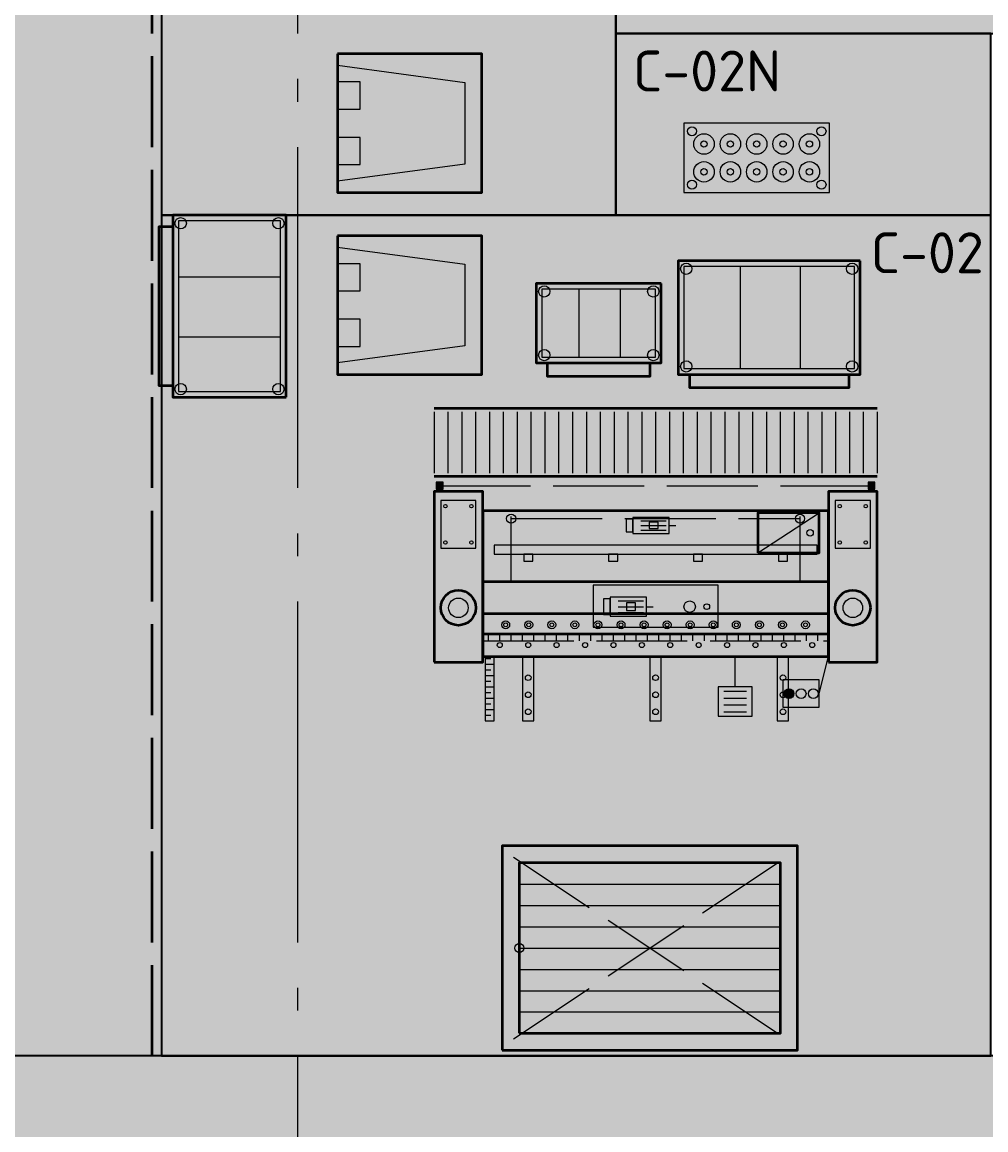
# Model space of a CAD drawing. Header units: millimetres. Extents: x 0 to 1189, y 0 to 841.
# Drawn here: x 235.88 to 278.28, y 481.25 to 530 of the extents above; entities that cross this region are included whole.
import ezdxf
from ezdxf.enums import TextEntityAlignment as Align

# ---------------------------------------------------------------- set-up
doc = ezdxf.new("R2010")
doc.units = ezdxf.units.MM
doc.linetypes.add('IRAM-E-TRAZOS', pattern=[5, 4, -1])
doc.linetypes.add('IRAM-F-TRAZO-PUNTO', pattern=[20, 15, -2, 1, -2])
for name, color, linetype, lineweight in [('A-EJE', 1, 'IRAM-F-TRAZO-PUNTO', 18), ('A-EQUIPO-FINO', 8, 'CONTINUOUS', 13), ('A-EQUIPO-OCULTO', 8, 'IRAM-E-TRAZOS', 13), ('A-EQUIPO-RELLENO', 9, 'CONTINUOUS', 13), ('A-RELLENO', 9, 'CONTINUOUS', 13), ('A-SECTOR', 1, 'CONTINUOUS', 25), ('A-SECTOR-TXT', 1, 'CONTINUOUS', 25), ('A-SEGURIDAD', 1, 'IRAM-E-TRAZOS', 18)]:
    doc.layers.add(name, color=color, linetype=linetype, lineweight=lineweight)
for name, color, linetype, lineweight, true_color in [('A-EQUIPO', 30, 'CONTINUOUS', 35, 0xe67800), ('A-PASILLO', 2, 'IRAM-E-TRAZOS', 35, 0xd7a500), ('A-SENDA', 2, 'CONTINUOUS', 25, 0xd7a500)]:
    doc.layers.add(name, color=color, linetype=linetype, lineweight=lineweight, true_color=true_color)
doc.styles.add('ISO3098', font='isocpeur.ttf')

msp = doc.modelspace()

# ---------------------------------------------------------------- hatches: boundary and pattern name
at = {"layer": 'A-EQUIPO-RELLENO', "true_color": 0xe6e6e6}
h = msp.add_hatch(color=7, dxfattribs=at)
h.dxf.hatch_style = 1
h.paths.add_polyline_path([(249.75, 528.6), (249.75, 522.5), (256.1, 522.5), (256.1, 528.6)])
at = {"layer": 'A-EQUIPO-RELLENO', "true_color": 0xeeeeee}
h = msp.add_hatch(color=7, dxfattribs=at)
h.dxf.hatch_style = 1
h.paths.add_polyline_path([(265, 522.5), (271.4, 522.5), (271.4, 525.55), (265, 525.55)])
h = msp.add_hatch(color=7, dxfattribs=at)
h.dxf.hatch_style = 1
h.paths.add_polyline_path([(247.5, 513.5), (247.5, 521.5), (242.5, 521.5), (242.5, 513.5)])
at = {"layer": 'A-EQUIPO-RELLENO', "true_color": 0xe6e6e6}
h = msp.add_hatch(color=7, dxfattribs=at)
h.dxf.hatch_style = 1
h.paths.add_polyline_path([(249.75, 520.6), (249.75, 514.5), (256.1, 514.5), (256.1, 520.6)])
at = {"layer": 'A-EQUIPO-RELLENO', "true_color": 0xeeeeee}
h = msp.add_hatch(color=7, dxfattribs=at)
h.dxf.hatch_style = 1
h.paths.add_polyline_path([(272.75, 519.5), (264.75, 519.5), (264.75, 514.5), (272.75, 514.5)])
h = msp.add_hatch(color=7, dxfattribs=at)
h.dxf.hatch_style = 1
h.paths.add_polyline_path([(264, 518.5), (258.5, 518.5), (258.5, 515), (264, 515)])
h = msp.add_hatch(color=7, dxfattribs=at)
h.dxf.hatch_style = 1
h.paths.add_polyline_path([(273.5, 513), (254, 513), (254, 510), (273.5, 510)])
at = {"layer": 'A-EQUIPO-RELLENO', "true_color": 0xdc2828}
h = msp.add_hatch(color=7, dxfattribs=at)
h.dxf.hatch_style = 1
h.paths.add_polyline_path([(254.1, 509.45), (254.4, 509.45), (254.4, 509.75), (254.1, 509.75)])
h = msp.add_hatch(color=7, dxfattribs=at)
h.dxf.hatch_style = 1
h.paths.add_polyline_path([(273.1, 509.45), (273.4, 509.45), (273.4, 509.75), (273.1, 509.75)])
at = {"layer": 'A-EQUIPO-RELLENO', "true_color": 0xcdd0d4}
h = msp.add_hatch(color=7, dxfattribs=at)
h.dxf.hatch_style = 1
h.paths.add_polyline_path([(254, 501.835), (256.145, 501.835), (256.145, 509.35), (254, 509.35)])
h = msp.add_hatch(color=7, dxfattribs=at)
h.dxf.hatch_style = 1
h.paths.add_polyline_path([(271.355, 501.835), (273.5, 501.835), (273.5, 509.35), (271.355, 509.35)])
at = {"layer": 'A-EQUIPO-RELLENO', "true_color": 0xe2e7ee}
h = msp.add_hatch(color=7, dxfattribs=at)
h.dxf.hatch_style = 1
h.paths.add_polyline_path([(256.145, 502.085), (271.355, 502.085), (271.355, 508.5), (256.145, 508.5)])
at = {"layer": 'A-EQUIPO-RELLENO', "true_color": 0xcdd0d4}
h = msp.add_hatch(color=7, dxfattribs=at)
h.dxf.hatch_style = 1
h.paths.add_polyline_path([(262.75, 507.5), (264.35, 507.5), (264.35, 508.2), (262.75, 508.2)])
h = msp.add_hatch(color=7, dxfattribs=at)
h.dxf.hatch_style = 1
h.paths.add_polyline_path([(268.255, 506.65), (270.955, 506.65), (270.955, 508.4), (268.255, 508.4)])
h = msp.add_hatch(color=7, dxfattribs=at)
h.dxf.hatch_style = 1
h.paths.add_polyline_path([(256.645, 506.581), (270.855, 506.581), (270.855, 506.981), (256.645, 506.981)])
at = {"layer": 'A-EQUIPO-RELLENO', "true_color": 0xeeeeee}
h = msp.add_hatch(color=7, dxfattribs=at)
h.dxf.hatch_style = 1
h.paths.add_polyline_path([(256.145, 503.075), (271.355, 503.075), (271.355, 505.375), (256.145, 505.375)])
at = {"layer": 'A-EQUIPO-RELLENO', "true_color": 0xcdd0d4}
h = msp.add_hatch(color=7, dxfattribs=at)
h.dxf.hatch_style = 1
h.paths.add_polyline_path([(261, 503.375), (266.5, 503.375), (266.5, 505.225), (261, 505.225)])
h = msp.add_hatch(color=7, dxfattribs=at)
h.dxf.hatch_style = 1
h.paths.add_polyline_path([(261.75, 503.85), (263.35, 503.85), (263.35, 504.7), (261.75, 504.7)])
at = {"layer": 'A-EQUIPO-RELLENO', "true_color": 0x969ba0}
h = msp.add_hatch(color=7, dxfattribs=at)
h.dxf.hatch_style = 1
h.paths.add_polyline_path([(256.145, 503.875), (271.355, 503.875), (271.355, 504.075), (256.145, 504.075)])
at = {"layer": 'A-EQUIPO-RELLENO', "true_color": 0xe2e7ee}
h = msp.add_hatch(color=7, dxfattribs=at)
h.dxf.hatch_style = 1
h.paths.add_polyline_path([(256.245, 499.25), (256.645, 499.25), (256.645, 502.085), (256.245, 502.085)])
at = {"layer": 'A-EQUIPO-RELLENO', "true_color": 0xcdd0d4}
h = msp.add_hatch(color=7, dxfattribs=at)
h.dxf.hatch_style = 1
h.paths.add_polyline_path([(257.895, 499.25), (258.395, 499.25), (258.395, 502.085), (257.895, 502.085)])
h = msp.add_hatch(color=7, dxfattribs=at)
h.dxf.hatch_style = 1
h.paths.add_polyline_path([(263.5, 499.25), (264, 499.25), (264, 502.085), (263.5, 502.085)])
h = msp.add_hatch(color=7, dxfattribs=at)
h.dxf.hatch_style = 1
h.paths.add_polyline_path([(269.105, 499.25), (269.605, 499.25), (269.605, 502.085), (269.105, 502.085)])
h = msp.add_hatch(color=7, dxfattribs=at)
h.dxf.hatch_style = 1
h.paths.add_polyline_path([(266.5, 499.45), (268, 499.45), (268, 500.75), (266.5, 500.75)])
h = msp.add_hatch(color=7, dxfattribs=at)
h.dxf.hatch_style = 1
h.paths.add_polyline_path([(269.355, 499.85), (270.955, 499.85), (270.955, 501.05), (269.355, 501.05)])
at = {"layer": 'A-EQUIPO-RELLENO', "true_color": 0xdc2828}
h = msp.add_hatch(color=7, dxfattribs=at)
h.dxf.hatch_style = 1
h.paths.add_polyline_path([(269.838, 500.45), (269.83, 500.506), (269.809, 500.558), (269.774, 500.603), (269.73, 500.637), (269.678, 500.659), (269.622, 500.666), (269.566, 500.659), (269.514, 500.637), (269.469, 500.603), (269.435, 500.558), (269.413, 500.506), (269.406, 500.45), (269.413, 500.394), (269.435, 500.342), (269.469, 500.297), (269.514, 500.263), (269.566, 500.241), (269.622, 500.234), (269.678, 500.241), (269.73, 500.263), (269.774, 500.297), (269.809, 500.342), (269.83, 500.394)])
at = {"layer": 'A-EQUIPO-RELLENO', "true_color": 0xeeeeee}
h = msp.add_hatch(color=7, dxfattribs=at)
h.dxf.hatch_style = 1
h.paths.add_polyline_path([(257, 484.75), (270, 484.75), (270, 493.75), (257, 493.75)])
at = {"layer": 'A-RELLENO', "true_color": 0xe2e2e2}
h = msp.add_hatch(color=7, dxfattribs=at)
h.dxf.hatch_style = 1
h.paths.add_polyline_path([(217, 484.5), (242, 484.5), (242, 619.5), (217, 619.5)])
at = {"layer": 'A-RELLENO', "true_color": 0xfde4c8}
h = msp.add_hatch(color=7, dxfattribs=at)
h.dxf.hatch_style = 1
h.paths.add_polyline_path([(242, 521.5), (262, 521.5), (262, 589.5), (242, 589.5)])
h = msp.add_hatch(color=7, dxfattribs=at)
h.dxf.hatch_style = 1
h.paths.add_polyline_path([(262, 529.5), (289, 529.5), (289, 549.5), (262, 549.5)])
at = {"layer": 'A-RELLENO', "true_color": 0xf8d9c0}
h = msp.add_hatch(color=7, dxfattribs=at)
h.dxf.hatch_style = 1
h.paths.add_polyline_path([(262, 521.5), (278.5, 521.5), (278.5, 529.5), (262, 529.5)])
h = msp.add_hatch(color=7, dxfattribs=at)
h.dxf.hatch_style = 1
h.paths.add_polyline_path([(242, 484.5), (278.5, 484.5), (278.5, 521.5), (242, 521.5)])
at = {"layer": 'A-RELLENO', "true_color": 0xfff4b4}
h = msp.add_hatch(color=7, dxfattribs=at)
h.dxf.hatch_style = 1
h.paths.add_polyline_path([(172, 477), (552, 477), (552, 484.5), (172, 484.5)])

# ---------------------------------------------------------------- linework, layer by layer
at = {"layer": 'A-EJE'}
msp.add_line((248, 369.5), (248, 622.5), dxfattribs=at)
at = {"layer": 'A-EQUIPO'}
for p, q in [((273.5, 513), (254, 513)), ((273.5, 510), (254, 510)), ((256.145, 503.975), (271.355, 503.975))]:
    msp.add_line(p, q, dxfattribs=at)
for points in [[(249.75, 528.6), (249.75, 522.5), (256.1, 522.5), (256.1, 528.6)], [(247.5, 513.5), (247.5, 521.5), (242.5, 521.5), (242.5, 513.5)], [(249.75, 520.6), (249.75, 514.5), (256.1, 514.5), (256.1, 520.6)], [(272.75, 519.5), (264.75, 519.5), (264.75, 514.5), (272.75, 514.5)], [(264, 518.5), (258.5, 518.5), (258.5, 515), (264, 515)], [(254, 501.835), (256.145, 501.835), (256.145, 509.35), (254, 509.35)], [(271.355, 501.835), (273.5, 501.835), (273.5, 509.35), (271.355, 509.35)], [(256.145, 502.085), (271.355, 502.085), (271.355, 508.5), (256.145, 508.5)], [(268.255, 506.65), (270.955, 506.65), (270.955, 508.4), (268.255, 508.4)], [(256.145, 503.075), (271.355, 503.075), (271.355, 505.375), (256.145, 505.375)], [(257, 484.75), (270, 484.75), (270, 493.75), (257, 493.75)], [(257.75, 485.5), (269.25, 485.5), (269.25, 493), (257.75, 493)]]:
    msp.add_lwpolyline(points, close=True, dxfattribs=at)
for points in [[(242.5, 514), (241.9, 514), (241.9, 521), (242.5, 521)], [(263.5, 515), (263.5, 514.4), (259, 514.4), (259, 515)], [(272.25, 514.5), (272.25, 513.9), (265.25, 513.9), (265.25, 514.5)]]:
    msp.add_lwpolyline(points, dxfattribs=at)
for centre in [(255.072, 504.225), (272.428, 504.225)]:
    msp.add_circle(centre, 0.772, dxfattribs=at)
at = {"layer": 'A-EQUIPO-FINO'}
for p, q in [((267.47, 519.25), (267.47, 514.75)), ((270.11, 519.25), (270.11, 514.75)), ((247.25, 518.78), (242.75, 518.78)), ((260.37, 518.25), (260.37, 515.25)), ((262.185, 518.25), (262.185, 515.25)), ((247.25, 516.14), (242.75, 516.14)), ((254, 512.85), (254, 510.15)), ((254.609, 512.85), (254.609, 510.15)), ((255.219, 512.85), (255.219, 510.15)), ((255.828, 512.85), (255.828, 510.15)), ((256.438, 512.85), (256.438, 510.15)), ((257.047, 512.85), (257.047, 510.15)), ((257.656, 512.85), (257.656, 510.15)), ((258.266, 512.85), (258.266, 510.15)), ((258.875, 512.85), (258.875, 510.15)), ((259.484, 512.85), (259.484, 510.15)), ((260.094, 512.85), (260.094, 510.15)), ((260.703, 512.85), (260.703, 510.15)), ((261.312, 512.85), (261.312, 510.15)), ((261.922, 512.85), (261.922, 510.15)), ((262.531, 512.85), (262.531, 510.15)), ((263.141, 512.85), (263.141, 510.15)), ((263.75, 512.85), (263.75, 510.15)), ((264.359, 512.85), (264.359, 510.15)), ((264.969, 512.85), (264.969, 510.15)), ((265.578, 512.85), (265.578, 510.15)), ((266.188, 512.85), (266.188, 510.15)), ((266.797, 512.85), (266.797, 510.15)), ((267.406, 512.85), (267.406, 510.15)), ((268.016, 512.85), (268.016, 510.15)), ((268.625, 512.85), (268.625, 510.15)), ((269.234, 512.85), (269.234, 510.15)), ((269.844, 512.85), (269.844, 510.15)), ((270.453, 512.85), (270.453, 510.15)), ((271.062, 512.85), (271.062, 510.15)), ((271.672, 512.85), (271.672, 510.15)), ((272.281, 512.85), (272.281, 510.15)), ((272.891, 512.85), (272.891, 510.15)), ((273.5, 512.85), (273.5, 510.15)), ((263.102, 508.06), (264.222, 508.06)), ((268.255, 506.65), (270.955, 508.4)), ((263.102, 507.85), (264.222, 507.85)), ((263.102, 507.64), (264.222, 507.64)), ((264.35, 507.85), (264.638, 507.85)), ((262.102, 504.53), (263.222, 504.53)), ((262.102, 504.275), (263.222, 504.275)), ((263.35, 504.275), (263.638, 504.275)), ((262.102, 504.02), (263.222, 504.02)), ((256.395, 502.775), (256.395, 503.025)), ((256.895, 502.775), (256.895, 503.025)), ((257.395, 502.775), (257.395, 503.025)), ((257.895, 502.775), (257.895, 503.025)), ((258.395, 502.775), (258.395, 503.025)), ((258.895, 502.775), (258.895, 503.025)), ((259.395, 502.775), (259.395, 503.025)), ((259.895, 502.775), (259.895, 503.025)), ((260.395, 502.775), (260.395, 503.025)), ((260.895, 502.775), (260.895, 503.025)), ((261.395, 502.775), (261.395, 503.025)), ((261.895, 502.775), (261.895, 503.025)), ((262.395, 502.775), (262.395, 503.025)), ((262.895, 502.775), (262.895, 503.025)), ((263.395, 502.775), (263.395, 503.025)), ((263.895, 502.775), (263.895, 503.025)), ((264.395, 502.775), (264.395, 503.025)), ((264.895, 502.775), (264.895, 503.025)), ((265.395, 502.775), (265.395, 503.025)), ((265.895, 502.775), (265.895, 503.025)), ((266.395, 502.775), (266.395, 503.025)), ((266.895, 502.775), (266.895, 503.025)), ((267.395, 502.775), (267.395, 503.025)), ((267.895, 502.775), (267.895, 503.025)), ((268.395, 502.775), (268.395, 503.025)), ((268.895, 502.775), (268.895, 503.025)), ((269.395, 502.775), (269.395, 503.025)), ((269.895, 502.775), (269.895, 503.025)), ((270.395, 502.775), (270.395, 503.025)), ((270.895, 502.775), (270.895, 503.025)), ((256.245, 502), (256.495, 502)), ((256.245, 501.75), (256.645, 501.75)), ((256.245, 501.5), (256.495, 501.5)), ((256.245, 501.25), (256.645, 501.25)), ((256.245, 501), (256.495, 501)), ((256.245, 500.75), (256.645, 500.75)), ((256.245, 500.5), (256.495, 500.5)), ((256.245, 500.25), (256.645, 500.25)), ((266.75, 500.55), (267.75, 500.55)), ((266.75, 500.25), (267.75, 500.25)), ((256.245, 500), (256.495, 500)), ((256.245, 499.75), (256.645, 499.75)), ((266.75, 499.95), (267.75, 499.95)), ((256.245, 499.5), (256.495, 499.5)), ((256.245, 499.25), (256.645, 499.25)), ((266.75, 499.65), (267.75, 499.65)), ((257.75, 492.062), (269.25, 492.062)), ((257.75, 491.125), (269.25, 491.125)), ((257.75, 490.188), (269.25, 490.188)), ((257.75, 489.25), (269.25, 489.25)), ((257.75, 488.312), (269.25, 488.312)), ((257.75, 487.375), (269.25, 487.375)), ((257.75, 486.438), (269.25, 486.438))]:
    msp.add_line(p, q, dxfattribs=at)
for points in [[(249.75, 528.1), (255.35, 527.35), (255.35, 523.75), (249.75, 523)], [(249.75, 520.1), (255.35, 519.35), (255.35, 515.75), (249.75, 515)]]:
    msp.add_lwpolyline(points, dxfattribs=at)
for points in [[(265, 522.5), (271.4, 522.5), (271.4, 525.55), (265, 525.55)], [(247.25, 513.75), (247.25, 521.25), (242.75, 521.25), (242.75, 513.75)], [(272.5, 519.25), (265, 519.25), (265, 514.75), (272.5, 514.75)], [(263.75, 518.25), (258.75, 518.25), (258.75, 515.25), (263.75, 515.25)], [(254.1, 509.45), (254.4, 509.45), (254.4, 509.75), (254.1, 509.75)], [(273.1, 509.45), (273.4, 509.45), (273.4, 509.75), (273.1, 509.75)], [(254.3, 506.85), (255.845, 506.85), (255.845, 508.95), (254.3, 508.95)], [(271.655, 506.85), (273.2, 506.85), (273.2, 508.95), (271.655, 508.95)], [(262.462, 507.57), (262.75, 507.57), (262.75, 508.13), (262.462, 508.13)], [(262.75, 507.5), (264.35, 507.5), (264.35, 508.2), (262.75, 508.2)], [(263.47, 507.71), (263.87, 507.71), (263.87, 507.99), (263.47, 507.99)], [(256.645, 506.581), (270.855, 506.581), (270.855, 506.981), (256.645, 506.981)], [(257.945, 506.281), (258.345, 506.281), (258.345, 506.581), (257.945, 506.581)], [(261.682, 506.281), (262.082, 506.281), (262.082, 506.581), (261.682, 506.581)], [(265.418, 506.281), (265.818, 506.281), (265.818, 506.581), (265.418, 506.581)], [(269.155, 506.281), (269.555, 506.281), (269.555, 506.581), (269.155, 506.581)], [(261, 503.375), (266.5, 503.375), (266.5, 505.225), (261, 505.225)], [(261.462, 503.935), (261.75, 503.935), (261.75, 504.615), (261.462, 504.615)], [(261.75, 503.85), (263.35, 503.85), (263.35, 504.7), (261.75, 504.7)], [(262.47, 504.105), (262.87, 504.105), (262.87, 504.445), (262.47, 504.445)], [(256.245, 499.25), (256.645, 499.25), (256.645, 502.085), (256.245, 502.085)], [(257.895, 499.25), (258.395, 499.25), (258.395, 502.085), (257.895, 502.085)], [(263.5, 499.25), (264, 499.25), (264, 502.085), (263.5, 502.085)], [(269.105, 499.25), (269.605, 499.25), (269.605, 502.085), (269.105, 502.085)], [(266.5, 499.45), (268, 499.45), (268, 500.75), (266.5, 500.75)], [(269.355, 499.85), (270.955, 499.85), (270.955, 501.05), (269.355, 501.05)]]:
    msp.add_lwpolyline(points, close=True, dxfattribs=at)
for centre, radius in [((265.35, 525.2), 0.2), ((265.88, 524.638), 0.45), ((267.04, 524.638), 0.45), ((268.2, 524.638), 0.45), ((269.36, 524.638), 0.45), ((270.52, 524.638), 0.45), ((271.05, 525.2), 0.2), ((265.88, 524.638), 0.14), ((267.04, 524.638), 0.14), ((268.2, 524.638), 0.14), ((269.36, 524.638), 0.14), ((270.52, 524.638), 0.14), ((265.88, 523.413), 0.45), ((267.04, 523.413), 0.45), ((268.2, 523.413), 0.45), ((269.36, 523.413), 0.45), ((270.52, 523.413), 0.45), ((265.88, 523.413), 0.14), ((267.04, 523.413), 0.14), ((268.2, 523.413), 0.14), ((269.36, 523.413), 0.14), ((270.52, 523.413), 0.14), ((265.35, 522.85), 0.2), ((271.05, 522.85), 0.2), ((242.85, 521.15), 0.25), ((247.15, 521.15), 0.25), ((265.1, 519.15), 0.25), ((272.4, 519.15), 0.25), ((258.85, 518.15), 0.25), ((263.65, 518.15), 0.25), ((258.85, 515.35), 0.25), ((263.65, 515.35), 0.25), ((265.1, 514.85), 0.25), ((272.4, 514.85), 0.25), ((242.85, 513.85), 0.25), ((247.15, 513.85), 0.25), ((254.5, 508.7), 0.075), ((255.645, 508.7), 0.075), ((271.855, 508.7), 0.075), ((273, 508.7), 0.075), ((257.395, 508.15), 0.2), ((270.105, 508.15), 0.2), ((270.55, 507.525), 0.14), ((254.5, 507.1), 0.075), ((255.645, 507.1), 0.075), ((271.855, 507.1), 0.075), ((273, 507.1), 0.075), ((255.072, 504.225), 0.429), ((272.428, 504.225), 0.429), ((265.25, 504.275), 0.25), ((266, 504.275), 0.125), ((257.153, 503.475), 0.175), ((258.168, 503.475), 0.175), ((259.183, 503.475), 0.175), ((260.197, 503.475), 0.175), ((261.212, 503.475), 0.175), ((262.228, 503.475), 0.175), ((263.243, 503.475), 0.175), ((264.257, 503.475), 0.175), ((265.272, 503.475), 0.175), ((266.288, 503.475), 0.175), ((267.303, 503.475), 0.175), ((268.317, 503.475), 0.175), ((269.332, 503.475), 0.175), ((270.347, 503.475), 0.175), ((257.153, 503.475), 0.085), ((258.168, 503.475), 0.085), ((259.183, 503.475), 0.085), ((260.197, 503.475), 0.085), ((261.212, 503.475), 0.085), ((262.228, 503.475), 0.085), ((263.243, 503.475), 0.085), ((264.257, 503.475), 0.085), ((265.272, 503.475), 0.085), ((266.288, 503.475), 0.085), ((267.303, 503.475), 0.085), ((268.317, 503.475), 0.085), ((269.332, 503.475), 0.085), ((270.347, 503.475), 0.085), ((256.895, 502.585), 0.11), ((258.145, 502.585), 0.11), ((259.395, 502.585), 0.11), ((260.645, 502.585), 0.11), ((261.895, 502.585), 0.11), ((263.145, 502.585), 0.11), ((264.395, 502.585), 0.11), ((265.645, 502.585), 0.11), ((266.895, 502.585), 0.11), ((268.145, 502.585), 0.11), ((269.395, 502.585), 0.11), ((270.645, 502.585), 0.11), ((258.145, 501.15), 0.125), ((263.75, 501.15), 0.125), ((269.355, 501.15), 0.125), ((269.622, 500.45), 0.216), ((270.155, 500.45), 0.216), ((270.688, 500.45), 0.216), ((258.145, 500.4), 0.125), ((263.75, 500.4), 0.125), ((269.355, 500.4), 0.125), ((258.145, 499.65), 0.125), ((263.75, 499.65), 0.125), ((269.355, 499.65), 0.125), ((257.75, 489.25), 0.2)]:
    msp.add_circle(centre, radius, dxfattribs=at)
at = {"layer": 'A-EQUIPO-OCULTO'}
for p, q in [((257.395, 505.375), (257.395, 508.25)), ((257.395, 508.15), (270.105, 508.15)), ((270.105, 505.375), (270.105, 508.25)), ((267.25, 500.75), (267.25, 502.085)), ((270.955, 500.45), (271.355, 502.085)), ((257.5, 485.25), (269.5, 493.25)), ((257.5, 493.25), (269.5, 485.25))]:
    msp.add_line(p, q, dxfattribs=at)
for points in [[(249.75, 527.37), (249.75, 526.17), (250.75, 526.17), (250.75, 527.37)], [(249.75, 524.93), (249.75, 523.73), (250.75, 523.73), (250.75, 524.93)], [(249.75, 519.37), (249.75, 518.17), (250.75, 518.17), (250.75, 519.37)], [(249.75, 516.93), (249.75, 515.73), (250.75, 515.73), (250.75, 516.93)]]:
    msp.add_lwpolyline(points, close=True, dxfattribs=at)
at = {"layer": 'A-PASILLO'}
msp.add_line((241.6, 484.5), (241.6, 619.5), dxfattribs=at)
at = {"layer": 'A-SECTOR'}
for points in [[(242, 521.5), (262, 521.5), (262, 589.5), (242, 589.5)], [(262, 529.5), (289, 529.5), (289, 549.5), (262, 549.5)], [(262, 521.5), (278.5, 521.5), (278.5, 529.5), (262, 529.5)], [(242, 484.5), (278.5, 484.5), (278.5, 521.5), (242, 521.5)]]:
    msp.add_lwpolyline(points, close=True, dxfattribs=at)
at = {"layer": 'A-SEGURIDAD'}
for p, q in [((254.25, 509.6), (273.25, 509.6)), ((256.145, 502.775), (271.355, 502.775))]:
    msp.add_line(p, q, dxfattribs=at)
at = {"layer": 'A-SENDA'}
msp.add_lwpolyline([(172, 477), (552, 477), (552, 484.5), (172, 484.5)], close=True, dxfattribs=at)

# ---------------------------------------------------------------- texts
at = {"layer": 'A-SECTOR-TXT', "style": 'ISO3098'}
for s, p in [('C-02N', (262.75, 528.75)), ('C-02', (273.214, 520.75))]:
    msp.add_text(s, height=1.8, dxfattribs=at).set_placement(p, align=Align.TOP_LEFT)

doc.saveas('drawing.dxf')
